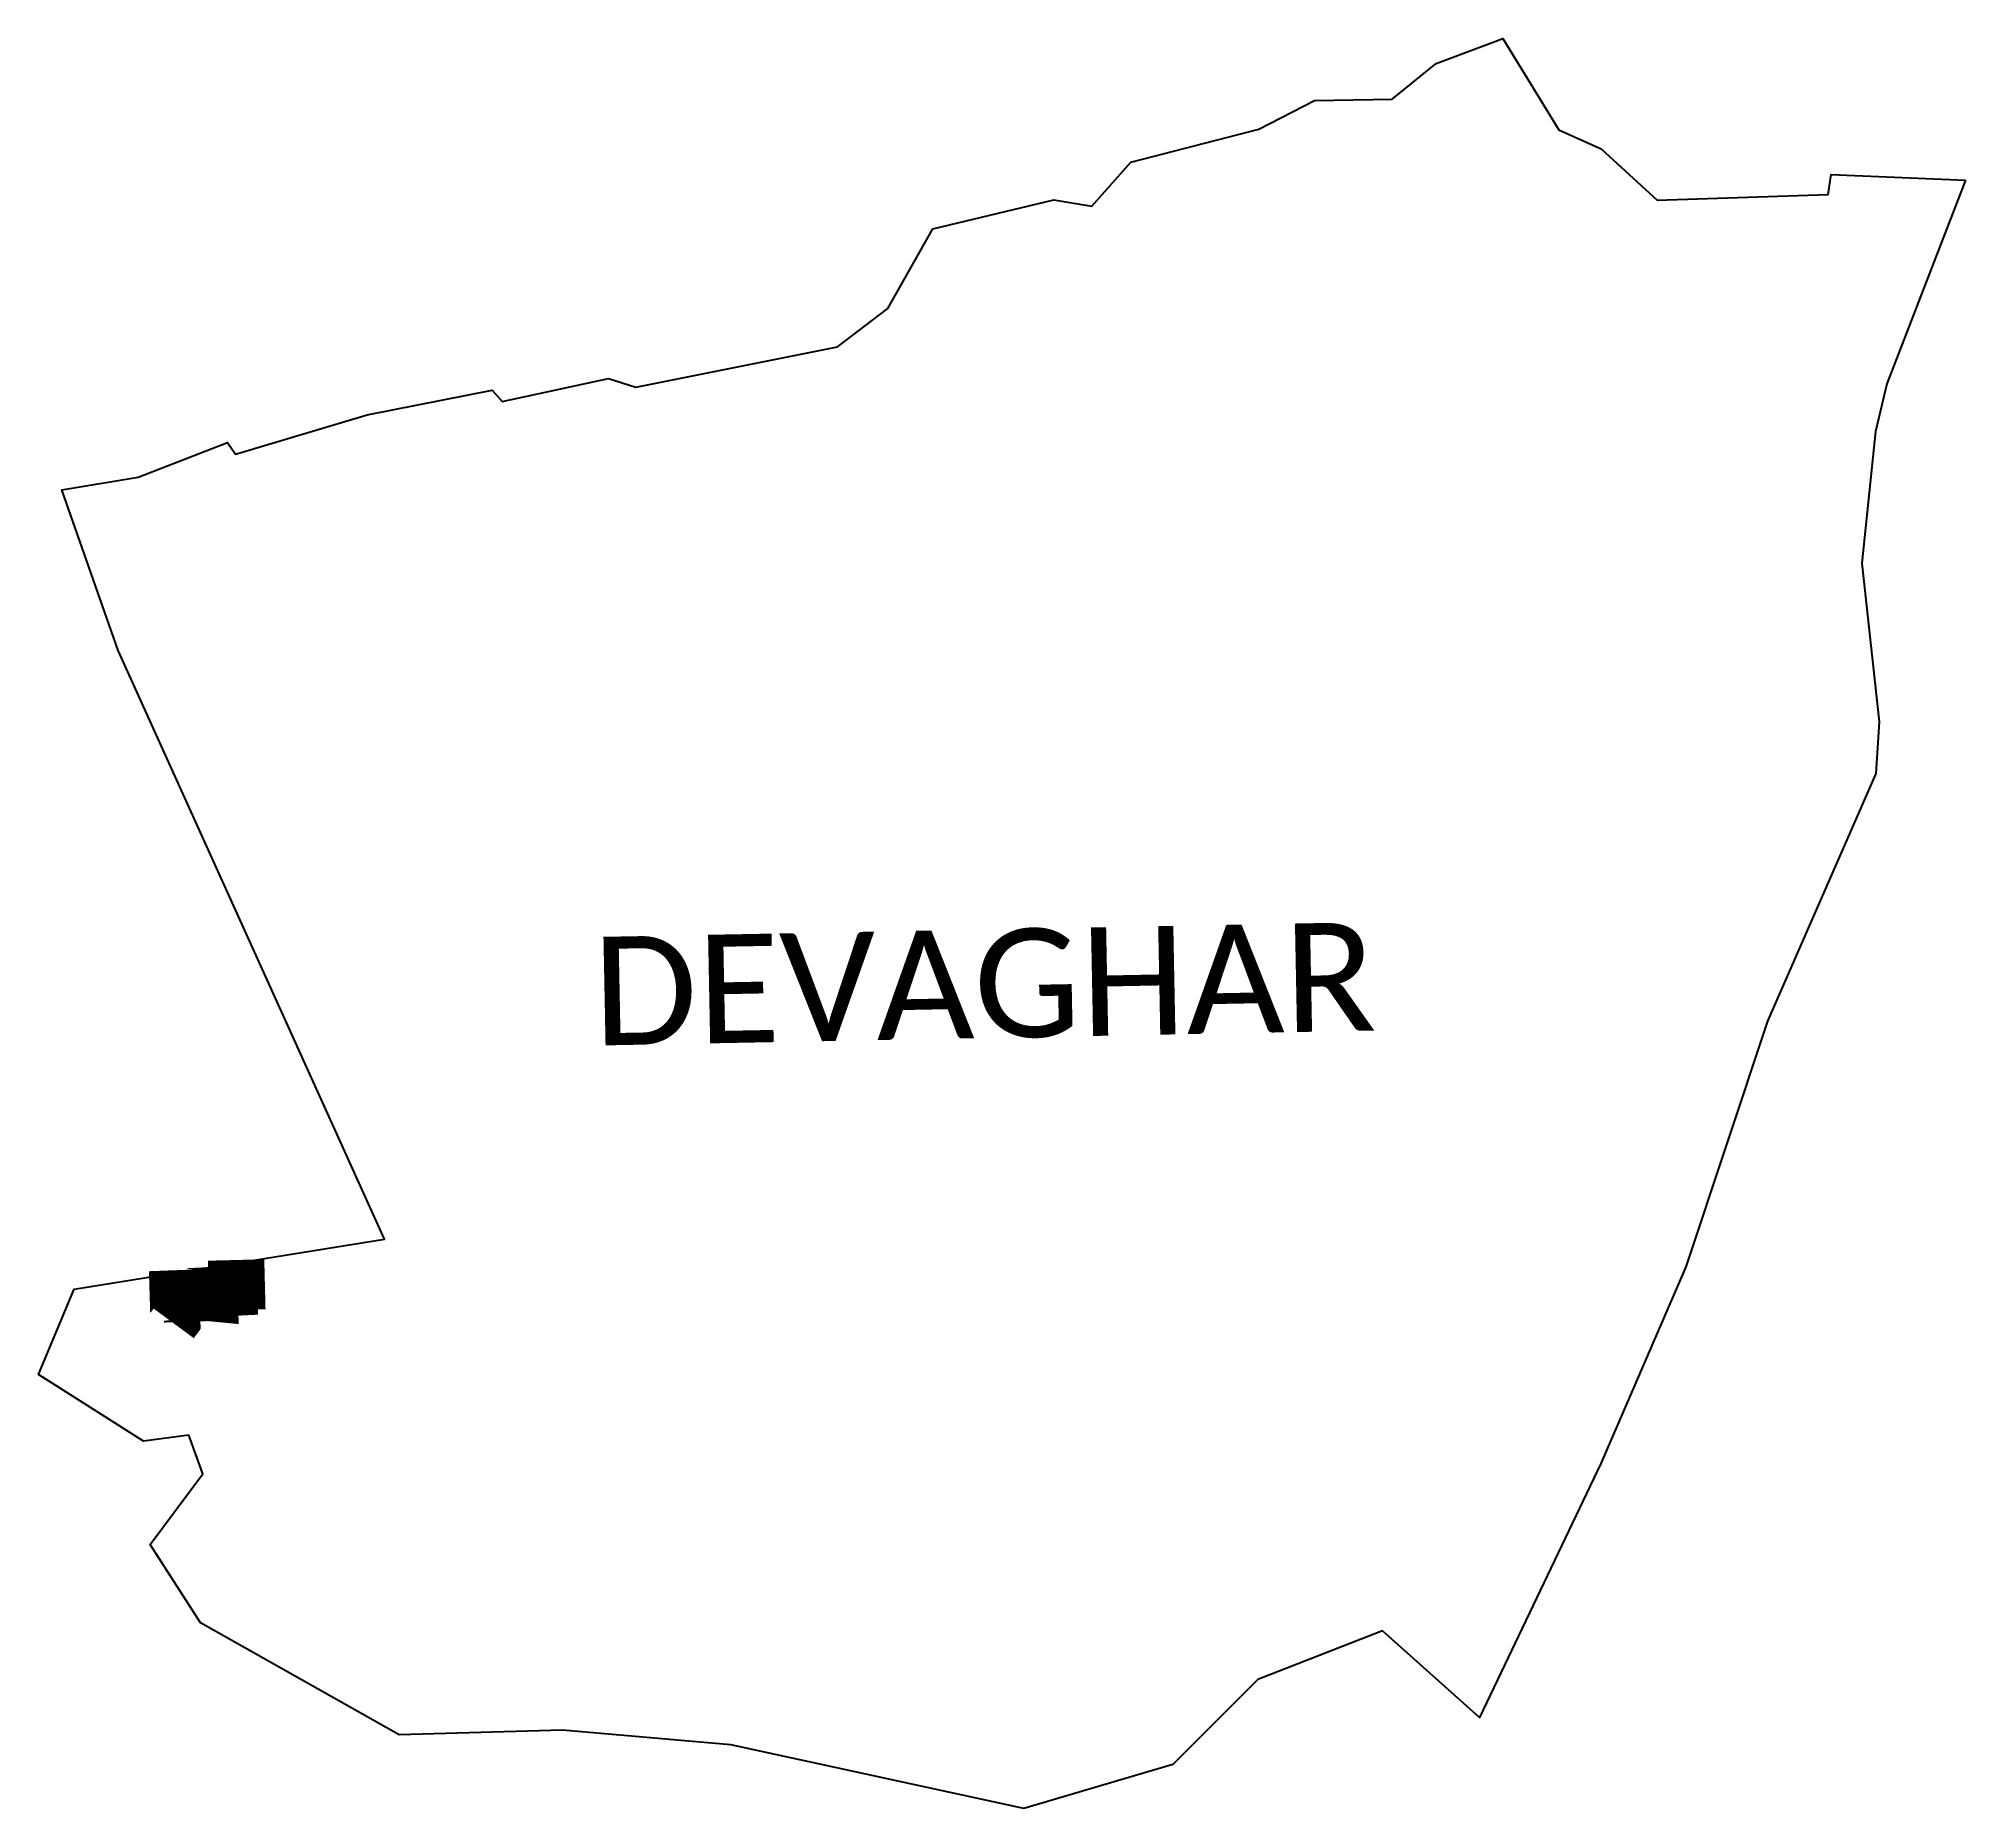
# Model space of a CAD drawing. Header units: metres. Extents: x 290123 to 292052, y 1989992 to 1991765.
import ezdxf

# ---------------------------------------------------------------- set-up
doc = ezdxf.new("R2010")
doc.units = ezdxf.units.M
doc.header["$MEASUREMENT"] = 0
for name, color, linetype in [('ARTIFICIALLY PROTECTED', 10, 'Continuous'), ('village', 3, 'Continuous'), ('VILLAGE NAME', 250, 'Continuous')]:
    doc.layers.add(name, color=color, linetype=linetype)
doc.styles.get("Standard").update_dxf_attribs({"font": 'simplex.shx'})

msp = doc.modelspace()

# ---------------------------------------------------------------- linework, layer by layer
at = {"color": 3, "flags": 128}
for points in [[(291177.3, 1991597.6), (291216.3, 1991641.6)], [(290693.1, 1991424.9), (290720.5, 1991416.1)]]:
    msp.add_lwpolyline(points, dxfattribs=at)
at = {"layer": 'ARTIFICIALLY PROTECTED', "const_width": 50, "flags": 128}
msp.add_lwpolyline([(290257.9, 1990478.4), (290259.6, 1990480.7), (290258.8, 1990506.6), (290271.9, 1990507.1), (290272, 1990505), (290293.2, 1990505.7), (290297.3, 1990505.3), (290297.2, 1990509.9), (290317.3, 1990510.9), (290317.3, 1990516.8), (290349.2, 1990517.6)], dxfattribs=at)
at = {"layer": 'village', "color": 3}
for points in [[(291216.3, 1991641.6, 0), (291344.5, 1991674.6, 0), (291400.1, 1991703.4, 0), (291478, 1991704.9, 0), (291522.1, 1991740.4, 0), (291588.8, 1991765.5, 0), (291644.8, 1991673.9, 0), (291687.2, 1991655.1, 0), (291743.4, 1991603.5, 0), (291914.5, 1991609.1, 0), (291917.5, 1991629.4, 0), (292052, 1991623.5, 0)], [(292052, 1991623.5, 0), (291973.2, 1991419.6, 0), (291961.8, 1991371.8, 0), (291948.4, 1991240.1, 0), (291965.6, 1991081, 0), (291962.3, 1991029.3, 0), (291853.9, 1990781.2, 0), (291772.1, 1990534.9, 0), (291686.9, 1990337.9, 0), (291565.4, 1990083.5, 0), (291468.4, 1990170.4, 0), (291343.5, 1990121.6, 0), (291258.3, 1990036.4, 0), (291109.3, 1989992.5, 0), (290815.8, 1990056.3, 0), (290647.1, 1990070.8, 0), (290483.6, 1990066.2, 0), (290284.6, 1990178.4, 0), (290234.2, 1990256.8, 0), (290286.9, 1990327.8, 0), (290273, 1990366.3, 0), (290227.6, 1990360.3, 0), (290122.5, 1990427.3, 0), (290158.1, 1990512.7, 0), (290469.1, 1990562.9, 0), (290202.4, 1991152.5, 0), (290145.7, 1991313.5, 0), (290222.4, 1991326.2, 0), (290311.9, 1991360.9, 0), (290319.6, 1991349.2, 0), (290451.6, 1991388.4, 0), (290576.7, 1991413.4, 0), (290586.8, 1991402, 0), (290693.1, 1991424.9, 0)], [(290720.5, 1991416.1, 0), (290922.5, 1991456.7, 0), (290973.1, 1991495.1, 0), (291018, 1991575, 0), (291139.1, 1991603.8, 0), (291177.3, 1991597.6, 0)]]:
    msp.add_polyline3d(points, dxfattribs=at)

# ---------------------------------------------------------------- texts
at = {"layer": 'VILLAGE NAME', "insert": (290676.7, 1990865.4), "char_height": 108.748, "attachment_point": 1, "rotation": 1.1028}
msp.add_mtext_dynamic_manual_height_columns('{\\fCalibri|b0|i0|c0|p34;DEVAGHAR}', width=1571.314, gutter_width=543.7, heights=[0], dxfattribs=at)

doc.saveas('drawing.dxf')
